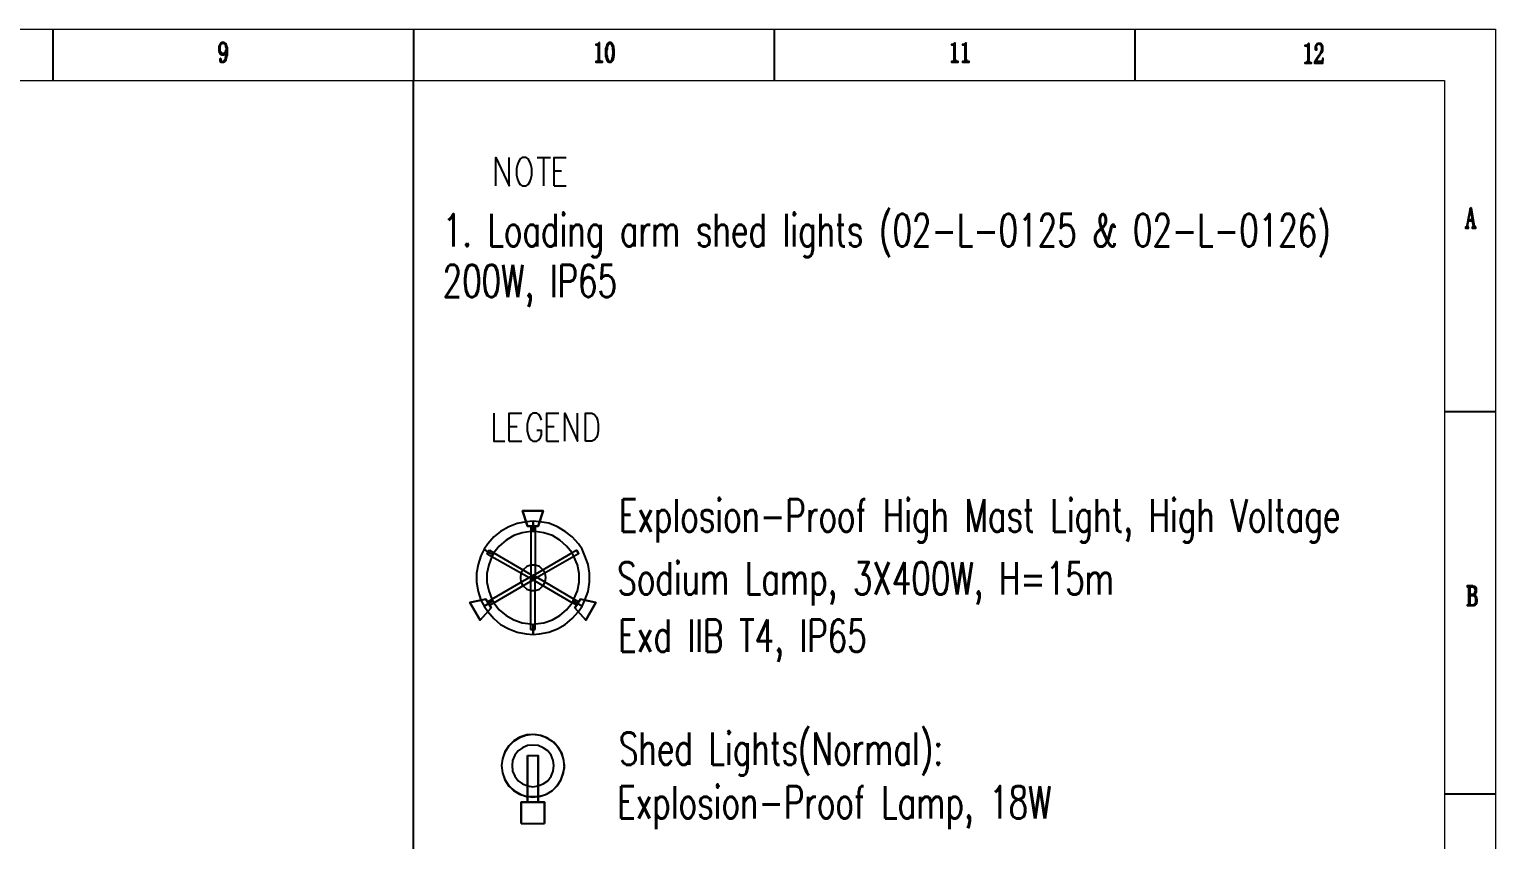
# Model space of a CAD drawing. Header units: inches. Extents: x 35 to 2894, y 23 to 617.
# Drawn here: x 1607.4 to 1892, y 459.4 to 616.8 of the extents above; entities that cross this region are included whole.
import ezdxf
from ezdxf.enums import TextEntityAlignment as Align

# ---------------------------------------------------------------- set-up
doc = ezdxf.new("R2010")
doc.units = ezdxf.units.IN
doc.header["$MEASUREMENT"] = 0
doc.layers.add('Layer 1', color=7, linetype='Continuous')
doc.layers.add('LGT1', color=7, linetype='Continuous')
doc.styles.add('HZTXT', font='simplexs.shx', dxfattribs={"width": 0.7, "bigfont": 'hztxt.shx'})

msp = doc.modelspace()

# ---------------------------------------------------------------- hatches: boundary and pattern name
at = {"layer": 'Layer 1'}
for points in [[(1644.98, 614.22), (1644.72, 614.22), (1644.63, 614.14), (1644.54, 614.14), (1644.54, 614.05), (1644.45, 613.96), (1644.36, 613.87), (1644.36, 613.78), (1644.27, 613.69), (1644.27, 613.6), (1644.18, 613.42), (1644.18, 612.53), (1644.27, 612.45), (1644.27, 612.27), (1644.36, 612.18), (1644.36, 612.09), (1644.45, 612), (1644.98, 612.09), (1644.8, 612.09), (1644.72, 612.18), (1644.63, 612.27), (1644.63, 612.36), (1644.54, 612.36), (1644.54, 612.45), (1644.45, 612.53), (1644.45, 613.51), (1644.54, 613.6), (1644.54, 613.87), (1644.63, 613.96), (1644.72, 613.96), (1644.72, 614.05), (1644.8, 614.05), (1644.89, 614.14), (1645.43, 614.14), (1645.34, 614.14), (1645.25, 614.22)], [(1645.43, 612.45), (1645.43, 612.36), (1645.34, 612.27), (1645.25, 612.18), (1645.16, 612.09), (1644.98, 612.09), (1644.45, 612), (1644.54, 612), (1644.63, 611.91), (1644.72, 611.82), (1645.16, 611.82), (1645.16, 611.91), (1645.25, 611.91), (1645.34, 612), (1645.43, 612.09), (1645.43, 612.18), (1645.52, 612.27), (1645.52, 612.36), (1645.61, 612.45)], [(1645.43, 614.14), (1644.98, 614.14), (1645.07, 614.14), (1645.16, 614.14), (1645.25, 614.05), (1645.34, 613.96), (1645.43, 613.87), (1645.43, 613.78), (1645.52, 613.69), (1645.52, 613.42), (1645.61, 613.34), (1645.61, 612.8), (1645.52, 612.71), (1645.52, 612.53), (1645.43, 612.45), (1645.61, 612.45), (1645.61, 612.36), (1645.61, 612.09), (1645.52, 611.91), (1645.52, 611.38), (1645.43, 611.29), (1645.43, 611.02), (1645.34, 610.93), (1645.34, 610.84), (1645.25, 610.76), (1645.25, 610.67), (1645.16, 610.58), (1645.07, 610.58), (1644.98, 610.49), (1644.54, 610.49), (1644.63, 610.4), (1645.16, 610.4), (1645.16, 610.49), (1645.25, 610.49), (1645.34, 610.58), (1645.43, 610.67), (1645.52, 610.76), (1645.61, 610.84), (1645.61, 611.02), (1645.69, 611.11), (1645.69, 611.29), (1645.78, 611.38), (1645.78, 611.65), (1645.87, 611.82), (1645.87, 613.25), (1645.78, 613.34), (1645.78, 613.6), (1645.69, 613.69), (1645.69, 613.78), (1645.61, 613.87), (1645.61, 613.96), (1645.52, 613.96), (1645.43, 614.05)], [(1718.11, 614.22), (1718.02, 614.22), (1718.02, 614.14), (1717.93, 614.05), (1717.84, 613.96), (1717.75, 613.96), (1717.67, 613.87), (1717.4, 613.87), (1717.4, 613.78), (1717.75, 613.78), (1717.84, 613.69), (1717.84, 610.67), (1717.75, 610.67), (1717.75, 610.58), (1717.67, 610.58), (1717.58, 610.58), (1717.4, 610.58), (1717.4, 610.4), (1718.64, 610.4), (1718.64, 610.58), (1718.47, 610.58), (1718.29, 610.58), (1718.2, 610.67), (1718.11, 610.76)], [(1719.71, 614.05), (1719.62, 614.05), (1719.62, 613.96), (1719.53, 613.87), (1719.53, 613.69), (1719.44, 613.6), (1719.44, 613.51), (1719.36, 613.42), (1719.36, 613.16), (1719.27, 613.07), (1719.27, 611.56), (1719.36, 611.38), (1719.36, 611.29), (1719.36, 611.11), (1719.44, 611.02), (1719.44, 610.93), (1719.53, 610.84), (1719.53, 610.76), (1719.62, 610.67), (1719.71, 610.58), (1719.71, 610.49), (1719.8, 610.49), (1719.89, 610.4), (1720.33, 610.4), (1720.42, 610.49), (1720.51, 610.58), (1719.98, 610.58), (1719.89, 610.67), (1719.8, 610.76), (1719.8, 610.84), (1719.71, 611.02), (1719.71, 611.11), (1719.62, 611.2), (1719.62, 611.56), (1719.53, 611.65), (1719.53, 612.89), (1719.62, 612.98), (1719.62, 613.42), (1719.71, 613.51), (1719.71, 613.69), (1719.8, 613.87), (1719.89, 613.96), (1719.98, 614.05), (1720.07, 614.05)], [(1720.07, 614.22), (1719.89, 614.22), (1719.89, 614.14), (1719.8, 614.14), (1719.71, 614.05), (1720.25, 614.05), (1720.33, 613.96), (1720.42, 613.96), (1720.42, 613.87), (1720.51, 613.69), (1720.51, 613.6), (1720.6, 613.51), (1720.6, 612.8), (1720.69, 612.71), (1720.69, 612.62), (1720.69, 612.45), (1720.69, 611.91), (1720.6, 611.82), (1720.6, 611.29), (1720.51, 611.2), (1720.51, 611.02), (1720.42, 610.84), (1720.42, 610.76), (1720.33, 610.67), (1720.25, 610.58), (1720.07, 610.58), (1720.51, 610.58), (1720.6, 610.67), (1720.69, 610.76), (1720.69, 610.93), (1720.78, 611.02), (1720.78, 611.2), (1720.87, 611.29), (1720.87, 611.56), (1720.96, 611.65), (1720.96, 612.98), (1720.87, 613.07), (1720.87, 613.42), (1720.78, 613.51), (1720.78, 613.69), (1720.69, 613.78), (1720.69, 613.87), (1720.6, 613.96), (1720.51, 614.05), (1720.51, 614.14), (1720.42, 614.14), (1720.33, 614.22)], [(1787.14, 614.22), (1787.06, 614.14), (1786.97, 614.05), (1786.97, 613.96), (1786.88, 613.96), (1786.79, 613.96), (1786.7, 613.87), (1786.43, 613.87), (1786.43, 613.78), (1786.79, 613.78), (1786.88, 613.69), (1786.88, 610.58), (1786.79, 610.58), (1786.61, 610.58), (1786.43, 610.58), (1786.43, 610.4), (1787.68, 610.4), (1787.68, 610.58), (1787.5, 610.58), (1787.32, 610.58), (1787.23, 610.67), (1787.23, 610.76), (1787.14, 610.93)], [(1789.28, 614.22), (1789.19, 614.14), (1789.1, 614.05), (1789.1, 613.96), (1789.01, 613.96), (1788.92, 613.96), (1788.83, 613.87), (1788.57, 613.87), (1788.57, 613.78), (1788.92, 613.78), (1789.01, 613.69), (1789.01, 610.58), (1788.92, 610.58), (1788.75, 610.58), (1788.57, 610.58), (1788.57, 610.4), (1789.81, 610.4), (1789.81, 610.58), (1789.64, 610.58), (1789.46, 610.58), (1789.37, 610.67), (1789.37, 610.76), (1789.28, 610.93)], [(1855.82, 614.05), (1855.73, 614.05), (1855.65, 613.96), (1855.56, 613.87), (1855.56, 613.78), (1855.47, 613.78), (1855.38, 613.69), (1855.02, 613.69), (1855.02, 613.6), (1855.38, 613.6), (1855.47, 613.51), (1855.56, 613.34), (1855.56, 610.67), (1855.47, 610.49), (1855.47, 610.4), (1855.38, 610.4), (1855.29, 610.4), (1855.2, 610.31), (1855.02, 610.31), (1855.02, 610.22), (1856.27, 610.22), (1856.27, 610.31), (1856.09, 610.31), (1856, 610.4), (1855.82, 610.4), (1855.82, 610.49)], [(1857.78, 614.05), (1857.51, 614.05), (1857.43, 613.96), (1857.34, 613.96), (1857.69, 613.96), (1857.78, 613.96), (1857.87, 613.87), (1857.96, 613.87), (1858.05, 613.78), (1858.14, 613.69), (1858.14, 613.6), (1858.23, 613.42), (1858.23, 612.8), (1858.14, 612.71), (1858.14, 612.45), (1858.05, 612.36), (1858.05, 612.27), (1857.96, 612.18), (1857.96, 612.09), (1857.87, 612), (1857.87, 611.91), (1857.78, 611.82), (1857.69, 611.73), (1857.69, 611.65), (1857.6, 611.56), (1857.51, 611.47), (1857.43, 611.38), (1857.43, 611.29), (1857.34, 611.2), (1857.25, 611.11), (1857.16, 611.02), (1857.16, 610.93), (1857.07, 610.84), (1857.07, 610.76), (1856.98, 610.67), (1856.98, 610.58), (1856.89, 610.49), (1857.07, 610.58), (1857.16, 610.58), (1857.16, 610.67), (1857.25, 610.76), (1857.25, 610.84), (1857.34, 610.93), (1857.43, 611.11), (1857.51, 611.2), (1857.6, 611.29), (1857.6, 611.38), (1857.69, 611.47), (1857.69, 611.56), (1857.78, 611.65), (1857.87, 611.73), (1857.96, 611.82), (1857.96, 611.91), (1858.05, 612), (1858.14, 612.09), (1858.23, 612.18), (1858.23, 612.27), (1858.31, 612.36), (1858.4, 612.45), (1858.4, 612.53), (1858.49, 612.62), (1858.49, 613.51), (1858.4, 613.6), (1858.4, 613.69), (1858.31, 613.78), (1858.31, 613.87), (1858.23, 613.87), (1858.23, 613.96), (1858.14, 613.96), (1858.05, 614.05)], [(1857.34, 613.96), (1857.25, 613.87), (1857.25, 613.78), (1857.16, 613.78), (1857.16, 613.69), (1857.07, 613.6), (1857.07, 613.51), (1856.98, 613.42), (1856.98, 612.89), (1857.07, 612.8), (1857.34, 612.8), (1857.34, 612.89), (1857.34, 613.07), (1857.25, 613.16), (1857.25, 613.42), (1857.25, 613.51), (1857.25, 613.6), (1857.34, 613.69), (1857.34, 613.78), (1857.43, 613.78), (1857.43, 613.87), (1857.51, 613.87), (1857.6, 613.96), (1857.69, 613.96)], [(1644.45, 611.11), (1644.36, 611.02), (1644.36, 610.67), (1644.45, 610.58), (1644.45, 610.49), (1644.54, 610.49), (1644.89, 610.49), (1644.8, 610.49), (1644.72, 610.58), (1644.72, 610.67), (1644.63, 610.67), (1644.63, 611.02), (1644.54, 611.11)], [(1858.58, 611.2), (1858.49, 611.2), (1858.49, 611.11), (1858.4, 611.02), (1858.4, 610.76), (1858.31, 610.67), (1858.23, 610.58), (1857.07, 610.58), (1856.89, 610.49), (1856.89, 610.22), (1858.49, 610.22)], [(1887.05, 582.02), (1886.43, 578.64), (1886.43, 578.46), (1886.34, 578.46), (1886.34, 578.37), (1886.25, 578.37), (1886.16, 578.37), (1886.16, 578.2), (1886.78, 578.2), (1886.78, 578.37), (1886.69, 578.37), (1886.6, 578.46), (1886.6, 578.82), (1886.78, 579.62), (1887.49, 579.62), (1886.78, 579.8), (1887.14, 581.66)], [(1887.32, 582.11), (1887.05, 582.02), (1887.14, 581.66), (1887.49, 579.8), (1886.78, 579.8), (1887.49, 579.62), (1887.67, 578.64), (1887.67, 578.37), (1887.58, 578.37), (1887.49, 578.37), (1887.49, 578.2), (1888.21, 578.2), (1888.21, 578.37), (1888.12, 578.37), (1888.03, 578.46), (1887.94, 578.64)], [(1887.49, 508.72), (1886.52, 508.72), (1886.52, 508.54), (1887.67, 508.54), (1887.67, 508.45), (1887.76, 508.45), (1887.85, 508.36), (1887.94, 508.36), (1887.94, 508.27), (1887.94, 508.18), (1888.03, 508.09), (1888.03, 507.56), (1887.94, 507.47), (1887.94, 507.29), (1887.85, 507.2), (1887.85, 507.11), (1887.76, 507.11), (1887.67, 507.03), (1887.05, 507.03), (1887.76, 506.94), (1887.94, 507.03), (1888.03, 507.03), (1888.03, 507.11), (1888.12, 507.2), (1888.21, 507.2), (1888.21, 507.29), (1888.21, 507.38), (1888.29, 507.47), (1888.29, 508.27), (1888.21, 508.36), (1888.21, 508.45), (1888.12, 508.45), (1888.12, 508.54), (1888.03, 508.54), (1887.94, 508.63), (1887.76, 508.63), (1887.58, 508.72)], [(1887.94, 506.94), (1887.49, 506.85), (1887.76, 506.85), (1887.76, 506.76), (1887.85, 506.76), (1887.94, 506.67), (1888.03, 506.67), (1888.03, 506.58), (1888.03, 506.49), (1888.12, 506.4), (1888.12, 505.42), (1888.03, 505.33), (1888.03, 505.25), (1887.94, 505.25), (1887.94, 505.16), (1887.85, 505.16), (1887.76, 505.07), (1887.67, 504.98), (1886.52, 504.98), (1886.52, 504.89), (1887.85, 504.89), (1887.94, 504.98), (1888.03, 504.98), (1888.12, 505.07), (1888.21, 505.16), (1888.29, 505.25), (1888.38, 505.33), (1888.38, 505.51), (1888.47, 505.6), (1888.47, 506.05), (1888.38, 506.22), (1888.38, 506.4), (1888.29, 506.49), (1888.29, 506.58), (1888.21, 506.67), (1888.12, 506.76), (1888.03, 506.76), (1888.03, 506.85)], [(1886.69, 508.54), (1886.78, 508.54), (1886.78, 508.45), (1886.78, 505.07), (1886.69, 504.98), (1887.23, 504.98), (1887.14, 505.07), (1887.05, 505.16), (1887.05, 506.85), (1887.49, 506.85), (1887.94, 506.94), (1887.76, 506.94), (1887.05, 507.03), (1887.05, 508.36), (1887.14, 508.54), (1887.41, 508.54)]]:
    msp.add_hatch(color=0, dxfattribs=at).paths.add_polyline_path(points)

# ---------------------------------------------------------------- linework, layer by layer
at = {"layer": 'Layer 1', "color": 5, "lineweight": 15}
msp.add_lwpolyline([(1051.96, 616.81), (1892.03, 616.81), (1892.03, 22.8), (1051.96, 22.8), (1051.96, 616.81)], dxfattribs=at)
at = {"layer": 'Layer 1', "color": 0, "lineweight": -3}
for points in [[(1611.98, 616.81), (1611.98, 606.84)], [(1681.99, 616.81), (1681.99, 606.84)], [(1752, 616.81), (1752, 606.84)], [(1822.02, 616.81), (1822.02, 606.84)], [(1644.98, 614.22), (1644.72, 614.22), (1644.63, 614.14), (1644.54, 614.14), (1644.54, 614.05), (1644.45, 613.96), (1644.36, 613.87), (1644.36, 613.78), (1644.27, 613.69), (1644.27, 613.6), (1644.18, 613.42), (1644.18, 612.53), (1644.27, 612.45), (1644.27, 612.27), (1644.36, 612.18), (1644.36, 612.09), (1644.45, 612), (1644.98, 612.09), (1644.8, 612.09), (1644.72, 612.18), (1644.63, 612.27), (1644.63, 612.36), (1644.54, 612.36), (1644.54, 612.45), (1644.45, 612.53), (1644.45, 613.51), (1644.54, 613.6), (1644.54, 613.87), (1644.63, 613.96), (1644.72, 613.96), (1644.72, 614.05), (1644.8, 614.05), (1644.89, 614.14), (1645.43, 614.14), (1645.34, 614.14), (1645.25, 614.22), (1644.98, 614.22)], [(1645.43, 612.45), (1645.43, 612.36), (1645.34, 612.27), (1645.25, 612.18), (1645.16, 612.09), (1644.98, 612.09), (1644.45, 612), (1644.54, 612), (1644.63, 611.91), (1644.72, 611.82), (1645.16, 611.82), (1645.16, 611.91), (1645.25, 611.91), (1645.34, 612), (1645.43, 612.09), (1645.43, 612.18), (1645.52, 612.27), (1645.52, 612.36), (1645.61, 612.45), (1645.43, 612.45)], [(1645.43, 614.14), (1644.98, 614.14), (1645.07, 614.14), (1645.16, 614.14), (1645.25, 614.05), (1645.34, 613.96), (1645.43, 613.87), (1645.43, 613.78), (1645.52, 613.69), (1645.52, 613.42), (1645.61, 613.34), (1645.61, 612.8), (1645.52, 612.71), (1645.52, 612.53), (1645.43, 612.45), (1645.61, 612.45), (1645.61, 612.36), (1645.61, 612.09), (1645.52, 611.91), (1645.52, 611.38), (1645.43, 611.29), (1645.43, 611.02), (1645.34, 610.93), (1645.34, 610.84), (1645.25, 610.76), (1645.25, 610.67), (1645.16, 610.58), (1645.07, 610.58), (1644.98, 610.49), (1644.54, 610.49), (1644.63, 610.4), (1645.16, 610.4), (1645.16, 610.49), (1645.25, 610.49), (1645.34, 610.58), (1645.43, 610.67), (1645.52, 610.76), (1645.61, 610.84), (1645.61, 611.02), (1645.69, 611.11), (1645.69, 611.29), (1645.78, 611.38), (1645.78, 611.65), (1645.87, 611.82), (1645.87, 613.25), (1645.78, 613.34), (1645.78, 613.6), (1645.69, 613.69), (1645.69, 613.78), (1645.61, 613.87), (1645.61, 613.96), (1645.52, 613.96), (1645.43, 614.05), (1645.43, 614.14)], [(1718.11, 614.22), (1718.02, 614.22), (1718.02, 614.14), (1717.93, 614.05), (1717.84, 613.96), (1717.75, 613.96), (1717.67, 613.87), (1717.4, 613.87), (1717.4, 613.78), (1717.75, 613.78), (1717.84, 613.69), (1717.84, 610.67), (1717.75, 610.67), (1717.75, 610.58), (1717.67, 610.58), (1717.58, 610.58), (1717.4, 610.58), (1717.4, 610.4), (1718.64, 610.4), (1718.64, 610.58), (1718.47, 610.58), (1718.29, 610.58), (1718.2, 610.67), (1718.11, 610.76), (1718.11, 614.22)], [(1719.71, 614.05), (1719.62, 614.05), (1719.62, 613.96), (1719.53, 613.87), (1719.53, 613.69), (1719.44, 613.6), (1719.44, 613.51), (1719.36, 613.42), (1719.36, 613.16), (1719.27, 613.07), (1719.27, 611.56), (1719.36, 611.38), (1719.36, 611.29), (1719.36, 611.11), (1719.44, 611.02), (1719.44, 610.93), (1719.53, 610.84), (1719.53, 610.76), (1719.62, 610.67), (1719.71, 610.58), (1719.71, 610.49), (1719.8, 610.49), (1719.89, 610.4), (1720.33, 610.4), (1720.42, 610.49), (1720.51, 610.58), (1719.98, 610.58), (1719.89, 610.67), (1719.8, 610.76), (1719.8, 610.84), (1719.71, 611.02), (1719.71, 611.11), (1719.62, 611.2), (1719.62, 611.56), (1719.53, 611.65), (1719.53, 612.89), (1719.62, 612.98), (1719.62, 613.42), (1719.71, 613.51), (1719.71, 613.69), (1719.8, 613.87), (1719.89, 613.96), (1719.98, 614.05), (1720.07, 614.05), (1719.71, 614.05)], [(1720.07, 614.22), (1719.89, 614.22), (1719.89, 614.14), (1719.8, 614.14), (1719.71, 614.05), (1720.25, 614.05), (1720.33, 613.96), (1720.42, 613.96), (1720.42, 613.87), (1720.51, 613.69), (1720.51, 613.6), (1720.6, 613.51), (1720.6, 612.8), (1720.69, 612.71), (1720.69, 612.62), (1720.69, 612.45), (1720.69, 611.91), (1720.6, 611.82), (1720.6, 611.29), (1720.51, 611.2), (1720.51, 611.02), (1720.42, 610.84), (1720.42, 610.76), (1720.33, 610.67), (1720.25, 610.58), (1720.07, 610.58), (1720.51, 610.58), (1720.6, 610.67), (1720.69, 610.76), (1720.69, 610.93), (1720.78, 611.02), (1720.78, 611.2), (1720.87, 611.29), (1720.87, 611.56), (1720.96, 611.65), (1720.96, 612.98), (1720.87, 613.07), (1720.87, 613.42), (1720.78, 613.51), (1720.78, 613.69), (1720.69, 613.78), (1720.69, 613.87), (1720.6, 613.96), (1720.51, 614.05), (1720.51, 614.14), (1720.42, 614.14), (1720.33, 614.22), (1720.07, 614.22)], [(1787.14, 614.22), (1787.06, 614.14), (1786.97, 614.05), (1786.97, 613.96), (1786.88, 613.96), (1786.79, 613.96), (1786.7, 613.87), (1786.43, 613.87), (1786.43, 613.78), (1786.79, 613.78), (1786.88, 613.69), (1786.88, 610.58), (1786.79, 610.58), (1786.61, 610.58), (1786.43, 610.58), (1786.43, 610.4), (1787.68, 610.4), (1787.68, 610.58), (1787.5, 610.58), (1787.32, 610.58), (1787.23, 610.67), (1787.23, 610.76), (1787.14, 610.93), (1787.14, 614.22)], [(1789.28, 614.22), (1789.19, 614.14), (1789.1, 614.05), (1789.1, 613.96), (1789.01, 613.96), (1788.92, 613.96), (1788.83, 613.87), (1788.57, 613.87), (1788.57, 613.78), (1788.92, 613.78), (1789.01, 613.69), (1789.01, 610.58), (1788.92, 610.58), (1788.75, 610.58), (1788.57, 610.58), (1788.57, 610.4), (1789.81, 610.4), (1789.81, 610.58), (1789.64, 610.58), (1789.46, 610.58), (1789.37, 610.67), (1789.37, 610.76), (1789.28, 610.93), (1789.28, 614.22)], [(1855.82, 614.05), (1855.73, 614.05), (1855.65, 613.96), (1855.56, 613.87), (1855.56, 613.78), (1855.47, 613.78), (1855.38, 613.69), (1855.02, 613.69), (1855.02, 613.6), (1855.38, 613.6), (1855.47, 613.51), (1855.56, 613.34), (1855.56, 610.67), (1855.47, 610.49), (1855.47, 610.4), (1855.38, 610.4), (1855.29, 610.4), (1855.2, 610.31), (1855.02, 610.31), (1855.02, 610.22), (1856.27, 610.22), (1856.27, 610.31), (1856.09, 610.31), (1856, 610.4), (1855.82, 610.4), (1855.82, 610.49), (1855.82, 614.05)], [(1857.78, 614.05), (1857.51, 614.05), (1857.43, 613.96), (1857.34, 613.96), (1857.69, 613.96), (1857.78, 613.96), (1857.87, 613.87), (1857.96, 613.87), (1858.05, 613.78), (1858.14, 613.69), (1858.14, 613.6), (1858.23, 613.42), (1858.23, 612.8), (1858.14, 612.71), (1858.14, 612.45), (1858.05, 612.36), (1858.05, 612.27), (1857.96, 612.18), (1857.96, 612.09), (1857.87, 612), (1857.87, 611.91), (1857.78, 611.82), (1857.69, 611.73), (1857.69, 611.65), (1857.6, 611.56), (1857.51, 611.47), (1857.43, 611.38), (1857.43, 611.29), (1857.34, 611.2), (1857.25, 611.11), (1857.16, 611.02), (1857.16, 610.93), (1857.07, 610.84), (1857.07, 610.76), (1856.98, 610.67), (1856.98, 610.58), (1856.89, 610.49), (1857.07, 610.58), (1857.16, 610.58), (1857.16, 610.67), (1857.25, 610.76), (1857.25, 610.84), (1857.34, 610.93), (1857.43, 611.11), (1857.51, 611.2), (1857.6, 611.29), (1857.6, 611.38), (1857.69, 611.47), (1857.69, 611.56), (1857.78, 611.65), (1857.87, 611.73), (1857.96, 611.82), (1857.96, 611.91), (1858.05, 612), (1858.14, 612.09), (1858.23, 612.18), (1858.23, 612.27), (1858.31, 612.36), (1858.4, 612.45), (1858.4, 612.53), (1858.49, 612.62), (1858.49, 613.51), (1858.4, 613.6), (1858.4, 613.69), (1858.31, 613.78), (1858.31, 613.87), (1858.23, 613.87), (1858.23, 613.96), (1858.14, 613.96), (1858.05, 614.05), (1857.78, 614.05)], [(1857.34, 613.96), (1857.25, 613.87), (1857.25, 613.78), (1857.16, 613.78), (1857.16, 613.69), (1857.07, 613.6), (1857.07, 613.51), (1856.98, 613.42), (1856.98, 612.89), (1857.07, 612.8), (1857.34, 612.8), (1857.34, 612.89), (1857.34, 613.07), (1857.25, 613.16), (1857.25, 613.42), (1857.25, 613.51), (1857.25, 613.6), (1857.34, 613.69), (1857.34, 613.78), (1857.43, 613.78), (1857.43, 613.87), (1857.51, 613.87), (1857.6, 613.96), (1857.69, 613.96), (1857.34, 613.96)], [(1644.45, 611.11), (1644.36, 611.02), (1644.36, 610.67), (1644.45, 610.58), (1644.45, 610.49), (1644.54, 610.49), (1644.89, 610.49), (1644.8, 610.49), (1644.72, 610.58), (1644.72, 610.67), (1644.63, 610.67), (1644.63, 611.02), (1644.54, 611.11), (1644.45, 611.11)], [(1858.58, 611.2), (1858.49, 611.2), (1858.49, 611.11), (1858.4, 611.02), (1858.4, 610.76), (1858.31, 610.67), (1858.23, 610.58), (1857.07, 610.58), (1856.89, 610.49), (1856.89, 610.22), (1858.49, 610.22), (1858.58, 611.2)], [(1681.99, 254.82), (1681.99, 606.84)], [(1697.99, 586.38), (1697.99, 591.89), (1700.57, 586.38), (1700.57, 591.89)], [(1703.06, 591.89), (1702.7, 591.63), (1702.35, 591.09), (1702.17, 590.56), (1701.99, 589.76), (1701.99, 588.51), (1702.17, 587.71), (1702.35, 587.18), (1702.7, 586.64), (1703.06, 586.38), (1703.86, 586.38), (1704.22, 586.64), (1704.57, 587.18), (1704.75, 587.71), (1704.93, 588.51), (1704.93, 589.76), (1704.75, 590.56), (1704.57, 591.09), (1704.22, 591.63), (1703.86, 591.89), (1703.06, 591.89)], [(1706, 591.89), (1708.58, 591.89)], [(1707.24, 591.89), (1707.24, 586.38)], [(1709.29, 586.38), (1709.29, 591.89), (1711.6, 591.89)], [(1709.29, 589.31), (1710.71, 589.31)], [(1709.29, 586.38), (1711.6, 586.38)], [(1887.05, 582.02), (1886.43, 578.64), (1886.43, 578.46), (1886.34, 578.46), (1886.34, 578.37), (1886.25, 578.37), (1886.16, 578.37), (1886.16, 578.2), (1886.78, 578.2), (1886.78, 578.37), (1886.69, 578.37), (1886.6, 578.46), (1886.6, 578.82), (1886.78, 579.62), (1887.49, 579.62), (1886.78, 579.8), (1887.14, 581.66), (1887.05, 582.02)], [(1887.32, 582.11), (1887.05, 582.02), (1887.14, 581.66), (1887.49, 579.8), (1886.78, 579.8), (1887.49, 579.62), (1887.67, 578.64), (1887.67, 578.37), (1887.58, 578.37), (1887.49, 578.37), (1887.49, 578.2), (1888.21, 578.2), (1888.21, 578.37), (1888.12, 578.37), (1888.03, 578.46), (1887.94, 578.64), (1887.32, 582.11)], [(1697.56, 542.26), (1697.56, 536.83), (1699.69, 536.83)], [(1700.58, 536.83), (1700.58, 542.26), (1702.99, 542.26)], [(1706.81, 540.93), (1706.63, 541.46), (1706.28, 541.99), (1705.92, 542.26), (1705.12, 542.26), (1704.77, 541.99), (1704.41, 541.46), (1704.23, 540.93), (1704.05, 540.13), (1704.05, 538.88), (1704.23, 538.08), (1704.41, 537.55), (1704.77, 537.1), (1705.12, 536.83), (1705.92, 536.83), (1706.28, 537.1), (1706.63, 537.55), (1706.81, 538.08), (1706.81, 538.88), (1705.92, 538.88)], [(1707.88, 536.83), (1707.88, 542.26), (1710.19, 542.26)], [(1711.35, 536.83), (1711.35, 542.26), (1713.84, 536.83), (1713.84, 542.26)], [(1715.35, 536.83), (1715.35, 542.26), (1716.6, 542.26), (1717.13, 541.99), (1717.49, 541.46), (1717.67, 540.93), (1717.84, 540.13), (1717.84, 538.88), (1717.67, 538.08), (1717.49, 537.55), (1717.13, 537.1), (1716.6, 536.83), (1715.35, 536.83)], [(1882.07, 542.61), (1892.03, 542.61)], [(1700.58, 539.68), (1702.1, 539.68)], [(1707.88, 539.68), (1709.3, 539.68)], [(1700.58, 536.83), (1702.99, 536.83)], [(1707.88, 536.83), (1710.19, 536.83)], [(1887.49, 508.72), (1886.52, 508.72), (1886.52, 508.54), (1887.67, 508.54), (1887.67, 508.45), (1887.76, 508.45), (1887.85, 508.36), (1887.94, 508.36), (1887.94, 508.27), (1887.94, 508.18), (1888.03, 508.09), (1888.03, 507.56), (1887.94, 507.47), (1887.94, 507.29), (1887.85, 507.2), (1887.85, 507.11), (1887.76, 507.11), (1887.67, 507.03), (1887.05, 507.03), (1887.76, 506.94), (1887.94, 507.03), (1888.03, 507.03), (1888.03, 507.11), (1888.12, 507.2), (1888.21, 507.2), (1888.21, 507.29), (1888.21, 507.38), (1888.29, 507.47), (1888.29, 508.27), (1888.21, 508.36), (1888.21, 508.45), (1888.12, 508.45), (1888.12, 508.54), (1888.03, 508.54), (1887.94, 508.63), (1887.76, 508.63), (1887.58, 508.72), (1887.49, 508.72)], [(1887.94, 506.94), (1887.49, 506.85), (1887.76, 506.85), (1887.76, 506.76), (1887.85, 506.76), (1887.94, 506.67), (1888.03, 506.67), (1888.03, 506.58), (1888.03, 506.49), (1888.12, 506.4), (1888.12, 505.42), (1888.03, 505.33), (1888.03, 505.25), (1887.94, 505.25), (1887.94, 505.16), (1887.85, 505.16), (1887.76, 505.07), (1887.67, 504.98), (1886.52, 504.98), (1886.52, 504.89), (1887.85, 504.89), (1887.94, 504.98), (1888.03, 504.98), (1888.12, 505.07), (1888.21, 505.16), (1888.29, 505.25), (1888.38, 505.33), (1888.38, 505.51), (1888.47, 505.6), (1888.47, 506.05), (1888.38, 506.22), (1888.38, 506.4), (1888.29, 506.49), (1888.29, 506.58), (1888.21, 506.67), (1888.12, 506.76), (1888.03, 506.76), (1888.03, 506.85), (1887.94, 506.94)], [(1886.69, 508.54), (1886.78, 508.54), (1886.78, 508.45), (1886.78, 505.07), (1886.69, 504.98), (1887.23, 504.98), (1887.14, 505.07), (1887.05, 505.16), (1887.05, 506.85), (1887.49, 506.85), (1887.94, 506.94), (1887.76, 506.94), (1887.05, 507.03), (1887.05, 508.36), (1887.14, 508.54), (1887.41, 508.54), (1886.69, 508.54)], [(1882.07, 468.33), (1892.03, 468.33)]]:
    msp.add_lwpolyline(points, dxfattribs=at)
at = {"layer": 'Layer 1', "lineweight": 0}
for points in [[(1644.98, 614.22), (1644.72, 614.22), (1644.63, 614.14), (1644.54, 614.14), (1644.54, 614.05), (1644.45, 613.96), (1644.36, 613.87), (1644.36, 613.78), (1644.27, 613.69), (1644.27, 613.6), (1644.18, 613.42), (1644.18, 612.53), (1644.27, 612.45), (1644.27, 612.27), (1644.36, 612.18), (1644.36, 612.09), (1644.45, 612), (1644.98, 612.09), (1644.8, 612.09), (1644.72, 612.18), (1644.63, 612.27), (1644.63, 612.36), (1644.54, 612.36), (1644.54, 612.45), (1644.45, 612.53), (1644.45, 613.51), (1644.54, 613.6), (1644.54, 613.87), (1644.63, 613.96), (1644.72, 613.96), (1644.72, 614.05), (1644.8, 614.05), (1644.89, 614.14), (1645.43, 614.14), (1645.34, 614.14), (1645.25, 614.22), (1644.98, 614.22)], [(1645.43, 612.45), (1645.43, 612.36), (1645.34, 612.27), (1645.25, 612.18), (1645.16, 612.09), (1644.98, 612.09), (1644.45, 612), (1644.54, 612), (1644.63, 611.91), (1644.72, 611.82), (1645.16, 611.82), (1645.16, 611.91), (1645.25, 611.91), (1645.34, 612), (1645.43, 612.09), (1645.43, 612.18), (1645.52, 612.27), (1645.52, 612.36), (1645.61, 612.45), (1645.43, 612.45)], [(1645.43, 614.14), (1644.98, 614.14), (1645.07, 614.14), (1645.16, 614.14), (1645.25, 614.05), (1645.34, 613.96), (1645.43, 613.87), (1645.43, 613.78), (1645.52, 613.69), (1645.52, 613.42), (1645.61, 613.34), (1645.61, 612.8), (1645.52, 612.71), (1645.52, 612.53), (1645.43, 612.45), (1645.61, 612.45), (1645.61, 612.36), (1645.61, 612.09), (1645.52, 611.91), (1645.52, 611.38), (1645.43, 611.29), (1645.43, 611.02), (1645.34, 610.93), (1645.34, 610.84), (1645.25, 610.76), (1645.25, 610.67), (1645.16, 610.58), (1645.07, 610.58), (1644.98, 610.49), (1644.54, 610.49), (1644.63, 610.4), (1645.16, 610.4), (1645.16, 610.49), (1645.25, 610.49), (1645.34, 610.58), (1645.43, 610.67), (1645.52, 610.76), (1645.61, 610.84), (1645.61, 611.02), (1645.69, 611.11), (1645.69, 611.29), (1645.78, 611.38), (1645.78, 611.65), (1645.87, 611.82), (1645.87, 613.25), (1645.78, 613.34), (1645.78, 613.6), (1645.69, 613.69), (1645.69, 613.78), (1645.61, 613.87), (1645.61, 613.96), (1645.52, 613.96), (1645.43, 614.05), (1645.43, 614.14)], [(1718.11, 614.22), (1718.02, 614.22), (1718.02, 614.14), (1717.93, 614.05), (1717.84, 613.96), (1717.75, 613.96), (1717.67, 613.87), (1717.4, 613.87), (1717.4, 613.78), (1717.75, 613.78), (1717.84, 613.69), (1717.84, 610.67), (1717.75, 610.67), (1717.75, 610.58), (1717.67, 610.58), (1717.58, 610.58), (1717.4, 610.58), (1717.4, 610.4), (1718.64, 610.4), (1718.64, 610.58), (1718.47, 610.58), (1718.29, 610.58), (1718.2, 610.67), (1718.11, 610.76), (1718.11, 614.22)], [(1719.71, 614.05), (1719.62, 614.05), (1719.62, 613.96), (1719.53, 613.87), (1719.53, 613.69), (1719.44, 613.6), (1719.44, 613.51), (1719.36, 613.42), (1719.36, 613.16), (1719.27, 613.07), (1719.27, 611.56), (1719.36, 611.38), (1719.36, 611.29), (1719.36, 611.11), (1719.44, 611.02), (1719.44, 610.93), (1719.53, 610.84), (1719.53, 610.76), (1719.62, 610.67), (1719.71, 610.58), (1719.71, 610.49), (1719.8, 610.49), (1719.89, 610.4), (1720.33, 610.4), (1720.42, 610.49), (1720.51, 610.58), (1719.98, 610.58), (1719.89, 610.67), (1719.8, 610.76), (1719.8, 610.84), (1719.71, 611.02), (1719.71, 611.11), (1719.62, 611.2), (1719.62, 611.56), (1719.53, 611.65), (1719.53, 612.89), (1719.62, 612.98), (1719.62, 613.42), (1719.71, 613.51), (1719.71, 613.69), (1719.8, 613.87), (1719.89, 613.96), (1719.98, 614.05), (1720.07, 614.05), (1719.71, 614.05)], [(1720.07, 614.22), (1719.89, 614.22), (1719.89, 614.14), (1719.8, 614.14), (1719.71, 614.05), (1720.25, 614.05), (1720.33, 613.96), (1720.42, 613.96), (1720.42, 613.87), (1720.51, 613.69), (1720.51, 613.6), (1720.6, 613.51), (1720.6, 612.8), (1720.69, 612.71), (1720.69, 612.62), (1720.69, 612.45), (1720.69, 611.91), (1720.6, 611.82), (1720.6, 611.29), (1720.51, 611.2), (1720.51, 611.02), (1720.42, 610.84), (1720.42, 610.76), (1720.33, 610.67), (1720.25, 610.58), (1720.07, 610.58), (1720.51, 610.58), (1720.6, 610.67), (1720.69, 610.76), (1720.69, 610.93), (1720.78, 611.02), (1720.78, 611.2), (1720.87, 611.29), (1720.87, 611.56), (1720.96, 611.65), (1720.96, 612.98), (1720.87, 613.07), (1720.87, 613.42), (1720.78, 613.51), (1720.78, 613.69), (1720.69, 613.78), (1720.69, 613.87), (1720.6, 613.96), (1720.51, 614.05), (1720.51, 614.14), (1720.42, 614.14), (1720.33, 614.22), (1720.07, 614.22)], [(1787.14, 614.22), (1787.06, 614.14), (1786.97, 614.05), (1786.97, 613.96), (1786.88, 613.96), (1786.79, 613.96), (1786.7, 613.87), (1786.43, 613.87), (1786.43, 613.78), (1786.79, 613.78), (1786.88, 613.69), (1786.88, 610.58), (1786.79, 610.58), (1786.61, 610.58), (1786.43, 610.58), (1786.43, 610.4), (1787.68, 610.4), (1787.68, 610.58), (1787.5, 610.58), (1787.32, 610.58), (1787.23, 610.67), (1787.23, 610.76), (1787.14, 610.93), (1787.14, 614.22)], [(1789.28, 614.22), (1789.19, 614.14), (1789.1, 614.05), (1789.1, 613.96), (1789.01, 613.96), (1788.92, 613.96), (1788.83, 613.87), (1788.57, 613.87), (1788.57, 613.78), (1788.92, 613.78), (1789.01, 613.69), (1789.01, 610.58), (1788.92, 610.58), (1788.75, 610.58), (1788.57, 610.58), (1788.57, 610.4), (1789.81, 610.4), (1789.81, 610.58), (1789.64, 610.58), (1789.46, 610.58), (1789.37, 610.67), (1789.37, 610.76), (1789.28, 610.93), (1789.28, 614.22)], [(1855.82, 614.05), (1855.73, 614.05), (1855.65, 613.96), (1855.56, 613.87), (1855.56, 613.78), (1855.47, 613.78), (1855.38, 613.69), (1855.02, 613.69), (1855.02, 613.6), (1855.38, 613.6), (1855.47, 613.51), (1855.56, 613.34), (1855.56, 610.67), (1855.47, 610.49), (1855.47, 610.4), (1855.38, 610.4), (1855.29, 610.4), (1855.2, 610.31), (1855.02, 610.31), (1855.02, 610.22), (1856.27, 610.22), (1856.27, 610.31), (1856.09, 610.31), (1856, 610.4), (1855.82, 610.4), (1855.82, 610.49), (1855.82, 614.05)], [(1857.78, 614.05), (1857.51, 614.05), (1857.43, 613.96), (1857.34, 613.96), (1857.69, 613.96), (1857.78, 613.96), (1857.87, 613.87), (1857.96, 613.87), (1858.05, 613.78), (1858.14, 613.69), (1858.14, 613.6), (1858.23, 613.42), (1858.23, 612.8), (1858.14, 612.71), (1858.14, 612.45), (1858.05, 612.36), (1858.05, 612.27), (1857.96, 612.18), (1857.96, 612.09), (1857.87, 612), (1857.87, 611.91), (1857.78, 611.82), (1857.69, 611.73), (1857.69, 611.65), (1857.6, 611.56), (1857.51, 611.47), (1857.43, 611.38), (1857.43, 611.29), (1857.34, 611.2), (1857.25, 611.11), (1857.16, 611.02), (1857.16, 610.93), (1857.07, 610.84), (1857.07, 610.76), (1856.98, 610.67), (1856.98, 610.58), (1856.89, 610.49), (1857.07, 610.58), (1857.16, 610.58), (1857.16, 610.67), (1857.25, 610.76), (1857.25, 610.84), (1857.34, 610.93), (1857.43, 611.11), (1857.51, 611.2), (1857.6, 611.29), (1857.6, 611.38), (1857.69, 611.47), (1857.69, 611.56), (1857.78, 611.65), (1857.87, 611.73), (1857.96, 611.82), (1857.96, 611.91), (1858.05, 612), (1858.14, 612.09), (1858.23, 612.18), (1858.23, 612.27), (1858.31, 612.36), (1858.4, 612.45), (1858.4, 612.53), (1858.49, 612.62), (1858.49, 613.51), (1858.4, 613.6), (1858.4, 613.69), (1858.31, 613.78), (1858.31, 613.87), (1858.23, 613.87), (1858.23, 613.96), (1858.14, 613.96), (1858.05, 614.05), (1857.78, 614.05)], [(1857.34, 613.96), (1857.25, 613.87), (1857.25, 613.78), (1857.16, 613.78), (1857.16, 613.69), (1857.07, 613.6), (1857.07, 613.51), (1856.98, 613.42), (1856.98, 612.89), (1857.07, 612.8), (1857.34, 612.8), (1857.34, 612.89), (1857.34, 613.07), (1857.25, 613.16), (1857.25, 613.42), (1857.25, 613.51), (1857.25, 613.6), (1857.34, 613.69), (1857.34, 613.78), (1857.43, 613.78), (1857.43, 613.87), (1857.51, 613.87), (1857.6, 613.96), (1857.69, 613.96), (1857.34, 613.96)], [(1644.45, 611.11), (1644.36, 611.02), (1644.36, 610.67), (1644.45, 610.58), (1644.45, 610.49), (1644.54, 610.49), (1644.89, 610.49), (1644.8, 610.49), (1644.72, 610.58), (1644.72, 610.67), (1644.63, 610.67), (1644.63, 611.02), (1644.54, 611.11), (1644.45, 611.11)], [(1858.58, 611.2), (1858.49, 611.2), (1858.49, 611.11), (1858.4, 611.02), (1858.4, 610.76), (1858.31, 610.67), (1858.23, 610.58), (1857.07, 610.58), (1856.89, 610.49), (1856.89, 610.22), (1858.49, 610.22), (1858.58, 611.2)], [(1887.05, 582.02), (1886.43, 578.64), (1886.43, 578.46), (1886.34, 578.46), (1886.34, 578.37), (1886.25, 578.37), (1886.16, 578.37), (1886.16, 578.2), (1886.78, 578.2), (1886.78, 578.37), (1886.69, 578.37), (1886.6, 578.46), (1886.6, 578.82), (1886.78, 579.62), (1887.49, 579.62), (1886.78, 579.8), (1887.14, 581.66), (1887.05, 582.02)], [(1887.32, 582.11), (1887.05, 582.02), (1887.14, 581.66), (1887.49, 579.8), (1886.78, 579.8), (1887.49, 579.62), (1887.67, 578.64), (1887.67, 578.37), (1887.58, 578.37), (1887.49, 578.37), (1887.49, 578.2), (1888.21, 578.2), (1888.21, 578.37), (1888.12, 578.37), (1888.03, 578.46), (1887.94, 578.64), (1887.32, 582.11)], [(1887.49, 508.72), (1886.52, 508.72), (1886.52, 508.54), (1887.67, 508.54), (1887.67, 508.45), (1887.76, 508.45), (1887.85, 508.36), (1887.94, 508.36), (1887.94, 508.27), (1887.94, 508.18), (1888.03, 508.09), (1888.03, 507.56), (1887.94, 507.47), (1887.94, 507.29), (1887.85, 507.2), (1887.85, 507.11), (1887.76, 507.11), (1887.67, 507.03), (1887.05, 507.03), (1887.76, 506.94), (1887.94, 507.03), (1888.03, 507.03), (1888.03, 507.11), (1888.12, 507.2), (1888.21, 507.2), (1888.21, 507.29), (1888.21, 507.38), (1888.29, 507.47), (1888.29, 508.27), (1888.21, 508.36), (1888.21, 508.45), (1888.12, 508.45), (1888.12, 508.54), (1888.03, 508.54), (1887.94, 508.63), (1887.76, 508.63), (1887.58, 508.72), (1887.49, 508.72)], [(1887.94, 506.94), (1887.49, 506.85), (1887.76, 506.85), (1887.76, 506.76), (1887.85, 506.76), (1887.94, 506.67), (1888.03, 506.67), (1888.03, 506.58), (1888.03, 506.49), (1888.12, 506.4), (1888.12, 505.42), (1888.03, 505.33), (1888.03, 505.25), (1887.94, 505.25), (1887.94, 505.16), (1887.85, 505.16), (1887.76, 505.07), (1887.67, 504.98), (1886.52, 504.98), (1886.52, 504.89), (1887.85, 504.89), (1887.94, 504.98), (1888.03, 504.98), (1888.12, 505.07), (1888.21, 505.16), (1888.29, 505.25), (1888.38, 505.33), (1888.38, 505.51), (1888.47, 505.6), (1888.47, 506.05), (1888.38, 506.22), (1888.38, 506.4), (1888.29, 506.49), (1888.29, 506.58), (1888.21, 506.67), (1888.12, 506.76), (1888.03, 506.76), (1888.03, 506.85), (1887.94, 506.94)], [(1886.69, 508.54), (1886.78, 508.54), (1886.78, 508.45), (1886.78, 505.07), (1886.69, 504.98), (1887.23, 504.98), (1887.14, 505.07), (1887.05, 505.16), (1887.05, 506.85), (1887.49, 506.85), (1887.94, 506.94), (1887.76, 506.94), (1887.05, 507.03), (1887.05, 508.36), (1887.14, 508.54), (1887.41, 508.54), (1886.69, 508.54)]]:
    msp.add_lwpolyline(points, dxfattribs=at)
at = {"layer": 'Layer 1', "color": 0, "lineweight": 9}
msp.add_lwpolyline([(1061.92, 606.84), (1882.07, 606.84), (1882.07, 32.77), (1061.92, 32.77), (1061.92, 606.84)], dxfattribs=at)
at = {"layer": 'Layer 1', "color": 1, "lineweight": -3}
for points in [[(1703.88, 521.18), (1702.1, 520.82), (1700.5, 520.2), (1698.89, 519.31), (1697.56, 518.24), (1696.4, 516.91)], [(1705.21, 521.27), (1703.88, 521.18)], [(1706.46, 521.18), (1705.21, 521.27)], [(1714.02, 516.91), (1712.77, 518.24), (1711.44, 519.31), (1709.93, 520.2), (1708.24, 520.91), (1706.46, 521.18)], [(1705.21, 519.31), (1704.77, 519.31), (1703.08, 519.04), (1701.47, 518.51), (1699.96, 517.62), (1698.63, 516.46), (1697.56, 515.13), (1697.38, 514.77)], [(1704.77, 520.29), (1704.77, 510.32)], [(1712.95, 514.77), (1712.77, 515.13), (1711.7, 516.46), (1710.37, 517.62), (1708.95, 518.51), (1707.26, 519.04), (1705.57, 519.31), (1705.21, 519.31)], [(1705.57, 520.29), (1705.57, 510.32)], [(1695.69, 515.84), (1695.07, 514.59)], [(1696.4, 516.91), (1695.69, 515.84)], [(1696.76, 515.66), (1697.56, 515.13), (1704.77, 510.95), (1705.39, 510.68)], [(1713.66, 515.66), (1712.77, 515.13), (1705.57, 510.95), (1704.94, 510.68)], [(1714.73, 515.84), (1714.02, 516.91)], [(1715.26, 514.59), (1714.73, 515.84)], [(1695.07, 514.59), (1694.53, 512.9), (1694.18, 511.21), (1694.18, 509.43), (1694.53, 507.65), (1695.07, 505.96)], [(1697.38, 514.77), (1697.2, 514.41), (1696.58, 512.81), (1696.23, 511.12), (1696.23, 509.43), (1696.58, 507.74), (1697.2, 506.14), (1697.38, 505.79)], [(1696.31, 514.95), (1697.2, 514.41), (1704.41, 510.32), (1704.94, 509.97)], [(1707.7, 510.32), (1707.52, 511.21), (1707.08, 511.84), (1706.46, 512.46), (1705.57, 512.73), (1704.77, 512.73), (1703.97, 512.46), (1703.25, 511.84), (1702.81, 511.21), (1702.72, 510.32), (1702.81, 509.43), (1703.25, 508.72), (1703.97, 508.1), (1704.77, 507.83), (1705.57, 507.83), (1706.46, 508.1), (1707.08, 508.72), (1707.52, 509.43), (1707.7, 510.32)], [(1704.77, 512.73), (1703.97, 512.46), (1703.25, 511.84)], [(1705.57, 512.73), (1704.77, 512.73)], [(1714.02, 514.95), (1713.13, 514.41), (1706.01, 510.32), (1705.39, 509.97)], [(1707.08, 511.84), (1706.46, 512.46), (1705.57, 512.73)], [(1712.95, 505.79), (1713.13, 506.14), (1713.84, 507.74), (1714.11, 509.43), (1714.11, 511.12), (1713.84, 512.81), (1713.13, 514.41), (1712.95, 514.77)], [(1715.26, 505.96), (1715.89, 507.65), (1716.15, 509.43), (1716.15, 511.21), (1715.89, 512.9), (1715.26, 514.59)], [(1696.31, 505.61), (1697.2, 506.14), (1704.41, 510.32), (1704.94, 510.68)], [(1696.76, 504.99), (1697.56, 505.43), (1704.77, 509.61), (1705.39, 509.97)], [(1702.81, 511.21), (1702.72, 510.32), (1702.81, 509.43)], [(1703.25, 511.84), (1702.81, 511.21)], [(1705.65, 510.32), (1705.57, 510.68), (1705.21, 510.77), (1704.85, 510.68), (1704.68, 510.32), (1704.85, 509.97), (1705.21, 509.79), (1705.57, 509.97), (1705.65, 510.32), (1705.57, 510.68), (1705.21, 510.77), (1704.85, 510.68), (1704.68, 510.32), (1704.85, 509.97), (1705.21, 509.79), (1705.57, 509.97), (1705.65, 510.32)], [(1704.77, 500.27), (1704.77, 510.32)], [(1713.66, 504.99), (1712.77, 505.43), (1705.57, 509.61), (1704.94, 509.97)], [(1714.02, 505.61), (1713.13, 506.14), (1706.01, 510.32), (1705.39, 510.68)], [(1705.57, 500.27), (1705.57, 510.32)], [(1707.52, 511.21), (1707.08, 511.84)], [(1707.52, 509.43), (1707.7, 510.32), (1707.52, 511.21)], [(1702.81, 509.43), (1703.25, 508.72)], [(1703.25, 508.72), (1703.97, 508.1), (1704.77, 507.83)], [(1704.77, 507.83), (1705.21, 507.83)], [(1705.21, 507.83), (1705.57, 507.83)], [(1705.57, 507.83), (1706.46, 508.1), (1707.08, 508.72)], [(1707.08, 508.72), (1707.52, 509.43)], [(1695.07, 505.96), (1695.69, 504.81)], [(1695.69, 504.81), (1696.4, 503.74)], [(1697.38, 505.79), (1697.56, 505.43), (1698.63, 504.1), (1699.96, 502.94), (1701.47, 502.14), (1703.08, 501.52), (1704.77, 501.34), (1705.21, 501.25)], [(1705.21, 501.25), (1705.57, 501.34), (1707.26, 501.52), (1708.95, 502.14), (1710.37, 502.94), (1711.7, 504.1), (1712.77, 505.43), (1712.95, 505.79)], [(1714.73, 504.81), (1713.84, 505.25), (1713.04, 505.79), (1712.95, 505.79), (1714.73, 504.81), (1713.84, 505.25), (1713.04, 505.79), (1712.95, 505.79), (1714.73, 504.81)], [(1714.02, 503.74), (1714.73, 504.81)], [(1714.73, 504.81), (1715.26, 505.96)], [(1696.4, 503.74), (1697.56, 502.41), (1698.89, 501.25), (1700.5, 500.36), (1702.1, 499.74), (1703.88, 499.38)], [(1706.46, 499.38), (1708.24, 499.74), (1709.93, 500.36), (1711.44, 501.25), (1712.77, 502.41), (1714.02, 503.74)], [(1703.88, 499.38), (1705.21, 499.29)], [(1705.21, 499.29), (1706.46, 499.38)], [(1711.26, 473.37), (1711.17, 474.79), (1710.81, 476.13), (1710.1, 477.29), (1709.21, 478.35), (1708.06, 479.15), (1706.72, 479.69), (1705.39, 479.87), (1703.97, 479.78), (1702.63, 479.33), (1701.47, 478.62), (1700.5, 477.64), (1699.69, 476.48), (1699.25, 475.15), (1699.07, 473.82)], [(1711.26, 473.82), (1711.08, 475.15), (1710.64, 476.4), (1709.93, 477.55), (1708.95, 478.53), (1707.79, 479.24), (1706.54, 479.69), (1705.12, 479.87), (1703.79, 479.69), (1702.54, 479.24), (1701.38, 478.53), (1700.41, 477.55), (1699.69, 476.4), (1699.25, 475.15), (1699.07, 473.82), (1699.25, 472.39), (1699.69, 471.15), (1700.41, 469.99), (1701.38, 469.01), (1702.54, 468.3), (1703.79, 467.86), (1705.12, 467.68), (1706.54, 467.86), (1707.79, 468.3), (1708.95, 469.01), (1709.93, 469.99), (1710.64, 471.15), (1711.08, 472.39), (1711.26, 473.82)], [(1709.21, 473.82), (1709.12, 474.79), (1708.68, 475.86), (1708.06, 476.66), (1707.17, 477.29), (1706.19, 477.73), (1705.12, 477.82), (1704.14, 477.73), (1703.16, 477.29), (1702.27, 476.66), (1701.65, 475.86), (1701.21, 474.79), (1701.12, 473.82), (1701.21, 472.75), (1701.65, 471.77), (1702.27, 470.88), (1703.16, 470.26), (1704.14, 469.9), (1705.12, 469.72), (1706.19, 469.9), (1707.17, 470.26), (1708.06, 470.88), (1708.68, 471.77), (1709.12, 472.75), (1709.21, 473.82)], [(1704.14, 475.77), (1704.14, 466.7)], [(1706.19, 466.7), (1704.14, 466.7), (1704.14, 475.77)], [(1706.19, 466.7), (1706.19, 475.77), (1706.19, 467.32), (1706.19, 466.7), (1704.14, 466.7)], [(1704.14, 475.77), (1706.19, 475.77)], [(1704.14, 475.77), (1706.19, 475.77)], [(1699.07, 473.82), (1699.25, 472.39), (1699.69, 471.06), (1700.5, 469.81), (1701.56, 468.92), (1702.81, 468.21), (1704.14, 467.77)], [(1706.63, 467.86), (1707.79, 468.3), (1708.95, 469.01), (1709.84, 469.9), (1710.55, 470.97), (1710.99, 472.13), (1711.26, 473.37)], [(1706.63, 467.86), (1706.19, 467.77), (1704.14, 467.77)], [(1702.9, 462.61), (1702.9, 466.7), (1707.43, 466.7), (1707.43, 462.61)], [(1702.9, 466.7), (1702.9, 462.61)], [(1707.43, 466.7), (1702.9, 466.7)], [(1707.43, 462.61), (1707.43, 466.7)], [(1702.9, 462.61), (1707.43, 462.61)], [(1702.9, 462.61), (1707.43, 462.61)]]:
    msp.add_lwpolyline(points, dxfattribs=at)
for points, knots in [([(1704.14, 520.29), (1704.14, 520.29), (1703.16, 523.31), (1703.16, 523.31), (1703.16, 523.31), (1704.14, 520.29), (1704.14, 520.29)], [0, 0, 0, 0, 1, 1, 1, 2, 2, 2, 2]), ([(1703.16, 523.31), (1703.16, 523.31), (1707.17, 523.31), (1707.17, 523.31), (1707.17, 523.31), (1703.16, 523.31), (1703.16, 523.31)], [0, 0, 0, 0, 1, 1, 1, 2, 2, 2, 2]), ([(1707.17, 523.31), (1707.17, 523.31), (1703.16, 523.31), (1703.16, 523.31), (1703.16, 523.31), (1707.17, 523.31), (1707.17, 523.31)], [0, 0, 0, 0, 1, 1, 1, 2, 2, 2, 2]), ([(1703.16, 523.31), (1703.16, 523.31), (1704.14, 520.29), (1704.14, 520.29), (1704.14, 520.29), (1703.16, 523.31), (1703.16, 523.31)], [0, 0, 0, 0, 1, 1, 1, 2, 2, 2, 2]), ([(1705.21, 521.27), (1705.21, 521.27), (1705.21, 519.31), (1705.21, 519.31), (1705.21, 519.31), (1705.21, 521.27), (1705.21, 521.27), (1705.21, 521.27), (1705.21, 519.31), (1705.21, 519.31), (1705.21, 519.31), (1705.21, 521.27), (1705.21, 521.27)], [0, 0, 0, 0, 1, 1, 1, 2, 2, 2, 3, 3, 3, 4, 4, 4, 4]), ([(1706.19, 520.29), (1706.19, 520.29), (1707.17, 523.31), (1707.17, 523.31), (1707.17, 523.31), (1706.19, 520.29), (1706.19, 520.29)], [0, 0, 0, 0, 1, 1, 1, 2, 2, 2, 2]), ([(1707.17, 523.31), (1707.17, 523.31), (1706.19, 520.29), (1706.19, 520.29), (1706.19, 520.29), (1707.17, 523.31), (1707.17, 523.31)], [0, 0, 0, 0, 1, 1, 1, 2, 2, 2, 2]), ([(1704.14, 520.29), (1704.14, 520.29), (1706.19, 520.29), (1706.19, 520.29), (1706.19, 520.29), (1704.14, 520.29), (1704.14, 520.29)], [0, 0, 0, 0, 1, 1, 1, 2, 2, 2, 2]), ([(1706.19, 520.29), (1706.19, 520.29), (1704.14, 520.29), (1704.14, 520.29), (1704.14, 520.29), (1706.19, 520.29), (1706.19, 520.29)], [0, 0, 0, 0, 1, 1, 1, 2, 2, 2, 2]), ([(1705.21, 520.29), (1705.21, 520.29), (1705.57, 520.29), (1705.57, 520.29), (1705.57, 520.29), (1704.77, 520.29), (1704.77, 520.29), (1704.77, 520.29), (1705.57, 520.29), (1705.57, 520.29), (1705.57, 520.29), (1704.77, 520.29), (1704.77, 520.29), (1704.77, 520.29), (1705.21, 520.29), (1705.21, 520.29)], [0, 0, 0, 0, 1, 1, 1, 2, 2, 2, 3, 3, 3, 4, 4, 4, 5, 5, 5, 5]), ([(1696.49, 515.3), (1696.49, 515.3), (1697.38, 514.77), (1697.38, 514.77), (1697.38, 514.77), (1697.29, 514.86), (1697.29, 514.86), (1697.29, 514.86), (1696.49, 515.3), (1696.49, 515.3), (1696.49, 515.3), (1695.69, 515.84), (1695.69, 515.84), (1695.69, 515.84), (1696.49, 515.3), (1696.49, 515.3), (1696.49, 515.3), (1697.38, 514.77), (1697.38, 514.77), (1697.38, 514.77), (1697.29, 514.86), (1697.29, 514.86), (1697.29, 514.86), (1696.49, 515.3), (1696.49, 515.3), (1696.49, 515.3), (1695.69, 515.84), (1695.69, 515.84), (1695.69, 515.84), (1696.49, 515.3), (1696.49, 515.3)], [0, 0, 0, 0, 1, 1, 1, 2, 2, 2, 3, 3, 3, 4, 4, 4, 5, 5, 5, 6, 6, 6, 7, 7, 7, 8, 8, 8, 9, 9, 9, 10, 10, 10, 10]), ([(1696.76, 515.66), (1696.76, 515.66), (1696.31, 514.95), (1696.31, 514.95), (1696.31, 514.95), (1696.76, 515.66), (1696.76, 515.66)], [0, 0, 0, 0, 1, 1, 1, 2, 2, 2, 2]), ([(1713.66, 515.66), (1713.66, 515.66), (1714.02, 514.95), (1714.02, 514.95), (1714.02, 514.95), (1713.66, 515.66), (1713.66, 515.66)], [0, 0, 0, 0, 1, 1, 1, 2, 2, 2, 2]), ([(1705.21, 510.32), (1705.21, 510.32), (1704.94, 510.68), (1704.94, 510.68), (1704.94, 510.68), (1705.39, 509.97), (1705.39, 509.97), (1705.39, 509.97), (1705.21, 510.32), (1705.21, 510.32), (1705.21, 510.32), (1705.39, 509.97), (1705.39, 509.97), (1705.39, 509.97), (1704.94, 510.68), (1704.94, 510.68), (1704.94, 510.68), (1705.21, 510.32), (1705.21, 510.32), (1705.21, 510.32), (1704.94, 509.97), (1704.94, 509.97), (1704.94, 509.97), (1705.39, 510.68), (1705.39, 510.68), (1705.39, 510.68), (1705.21, 510.32), (1705.21, 510.32), (1705.21, 510.32), (1705.39, 510.68), (1705.39, 510.68), (1705.39, 510.68), (1704.94, 509.97), (1704.94, 509.97), (1704.94, 509.97), (1705.21, 510.32), (1705.21, 510.32), (1705.21, 510.32), (1705.57, 510.32), (1705.57, 510.32), (1705.57, 510.32), (1704.77, 510.32), (1704.77, 510.32), (1704.77, 510.32), (1705.21, 510.32), (1705.21, 510.32), (1705.21, 510.32), (1704.77, 510.32), (1704.77, 510.32), (1704.77, 510.32), (1705.57, 510.32), (1705.57, 510.32), (1705.57, 510.32), (1705.21, 510.32), (1705.21, 510.32)], [0, 0, 0, 0, 1, 1, 1, 2, 2, 2, 3, 3, 3, 4, 4, 4, 5, 5, 5, 6, 6, 6, 7, 7, 7, 8, 8, 8, 9, 9, 9, 10, 10, 10, 11, 11, 11, 12, 12, 12, 13, 13, 13, 14, 14, 14, 15, 15, 15, 16, 16, 16, 17, 17, 17, 18, 18, 18, 18]), ([(1692.93, 505.52), (1692.93, 505.52), (1696.05, 506.14), (1696.05, 506.14), (1696.05, 506.14), (1692.93, 505.52), (1692.93, 505.52)], [0, 0, 0, 0, 1, 1, 1, 2, 2, 2, 2]), ([(1696.05, 506.14), (1696.05, 506.14), (1692.93, 505.52), (1692.93, 505.52), (1692.93, 505.52), (1696.05, 506.14), (1696.05, 506.14)], [0, 0, 0, 0, 1, 1, 1, 2, 2, 2, 2]), ([(1694.89, 502.05), (1694.89, 502.05), (1692.93, 505.52), (1692.93, 505.52), (1692.93, 505.52), (1694.89, 502.05), (1694.89, 502.05)], [0, 0, 0, 0, 1, 1, 1, 2, 2, 2, 2]), ([(1692.93, 505.52), (1692.93, 505.52), (1694.89, 502.05), (1694.89, 502.05), (1694.89, 502.05), (1692.93, 505.52), (1692.93, 505.52)], [0, 0, 0, 0, 1, 1, 1, 2, 2, 2, 2]), ([(1694.89, 502.05), (1694.89, 502.05), (1697.03, 504.45), (1697.03, 504.45), (1697.03, 504.45), (1694.89, 502.05), (1694.89, 502.05)], [0, 0, 0, 0, 1, 1, 1, 2, 2, 2, 2]), ([(1697.03, 504.45), (1697.03, 504.45), (1694.89, 502.05), (1694.89, 502.05), (1694.89, 502.05), (1697.03, 504.45), (1697.03, 504.45)], [0, 0, 0, 0, 1, 1, 1, 2, 2, 2, 2]), ([(1696.49, 505.25), (1696.49, 505.25), (1697.38, 505.79), (1697.38, 505.79), (1697.38, 505.79), (1697.29, 505.79), (1697.29, 505.79), (1697.29, 505.79), (1696.49, 505.25), (1696.49, 505.25), (1696.49, 505.25), (1695.69, 504.81), (1695.69, 504.81), (1695.69, 504.81), (1696.49, 505.25), (1696.49, 505.25), (1696.49, 505.25), (1697.38, 505.79), (1697.38, 505.79), (1697.38, 505.79), (1697.29, 505.79), (1697.29, 505.79), (1697.29, 505.79), (1696.49, 505.25), (1696.49, 505.25), (1696.49, 505.25), (1695.69, 504.81), (1695.69, 504.81), (1695.69, 504.81), (1696.49, 505.25), (1696.49, 505.25)], [0, 0, 0, 0, 1, 1, 1, 2, 2, 2, 3, 3, 3, 4, 4, 4, 5, 5, 5, 6, 6, 6, 7, 7, 7, 8, 8, 8, 9, 9, 9, 10, 10, 10, 10]), ([(1696.05, 506.14), (1696.05, 506.14), (1697.03, 504.45), (1697.03, 504.45), (1697.03, 504.45), (1696.05, 506.14), (1696.05, 506.14)], [0, 0, 0, 0, 1, 1, 1, 2, 2, 2, 2]), ([(1697.03, 504.45), (1697.03, 504.45), (1696.05, 506.14), (1696.05, 506.14), (1696.05, 506.14), (1697.03, 504.45), (1697.03, 504.45)], [0, 0, 0, 0, 1, 1, 1, 2, 2, 2, 2]), ([(1696.76, 504.99), (1696.76, 504.99), (1696.31, 505.61), (1696.31, 505.61), (1696.31, 505.61), (1696.76, 504.99), (1696.76, 504.99)], [0, 0, 0, 0, 1, 1, 1, 2, 2, 2, 2]), ([(1713.31, 504.45), (1713.31, 504.45), (1714.37, 506.14), (1714.37, 506.14), (1714.37, 506.14), (1713.31, 504.45), (1713.31, 504.45)], [0, 0, 0, 0, 1, 1, 1, 2, 2, 2, 2]), ([(1714.37, 506.14), (1714.37, 506.14), (1717.4, 505.52), (1717.4, 505.52), (1717.4, 505.52), (1714.37, 506.14), (1714.37, 506.14), (1714.37, 506.14), (1713.31, 504.45), (1713.31, 504.45), (1713.31, 504.45), (1714.37, 506.14), (1714.37, 506.14)], [0, 0, 0, 0, 1, 1, 1, 2, 2, 2, 3, 3, 3, 4, 4, 4, 4]), ([(1713.31, 504.45), (1713.31, 504.45), (1715.44, 502.05), (1715.44, 502.05), (1715.44, 502.05), (1713.31, 504.45), (1713.31, 504.45)], [0, 0, 0, 0, 1, 1, 1, 2, 2, 2, 2]), ([(1715.44, 502.05), (1715.44, 502.05), (1713.31, 504.45), (1713.31, 504.45), (1713.31, 504.45), (1715.44, 502.05), (1715.44, 502.05)], [0, 0, 0, 0, 1, 1, 1, 2, 2, 2, 2]), ([(1714.02, 505.61), (1714.02, 505.61), (1713.66, 504.99), (1713.66, 504.99), (1713.66, 504.99), (1714.02, 505.61), (1714.02, 505.61)], [0, 0, 0, 0, 1, 1, 1, 2, 2, 2, 2]), ([(1717.4, 505.52), (1717.4, 505.52), (1714.37, 506.14), (1714.37, 506.14), (1714.37, 506.14), (1717.4, 505.52), (1717.4, 505.52), (1717.4, 505.52), (1715.44, 502.05), (1715.44, 502.05), (1715.44, 502.05), (1717.4, 505.52), (1717.4, 505.52)], [0, 0, 0, 0, 1, 1, 1, 2, 2, 2, 3, 3, 3, 4, 4, 4, 4]), ([(1705.21, 499.29), (1705.21, 499.29), (1705.21, 501.25), (1705.21, 501.25), (1705.21, 501.25), (1705.21, 499.29), (1705.21, 499.29), (1705.21, 499.29), (1705.21, 501.25), (1705.21, 501.25), (1705.21, 501.25), (1705.21, 499.29), (1705.21, 499.29)], [0, 0, 0, 0, 1, 1, 1, 2, 2, 2, 3, 3, 3, 4, 4, 4, 4]), ([(1705.57, 500.27), (1705.57, 500.27), (1704.77, 500.27), (1704.77, 500.27), (1704.77, 500.27), (1705.57, 500.27), (1705.57, 500.27)], [0, 0, 0, 0, 1, 1, 1, 2, 2, 2, 2])]:
    msp.add_open_spline(points, degree=3, knots=knots, dxfattribs=at)

# ---------------------------------------------------------------- texts
at = {"layer": 'LGT1', "color": 7, "lineweight": -3, "style": 'HZTXT', "width": 0.7}
for s, p in [('1. Loading arm shed lights (02-L-0125 & 02-L-0126)', (1687.65, 577.8)), ('200W, IP65', (1687.65, 567.95))]:
    msp.add_text(s, height=6.3, dxfattribs=at).set_placement(p, align=Align.MIDDLE_LEFT)
for s, p in [('Explosion-Proof High Mast Light, High Voltage', (1721.85, 519.24)), ('Sodium Lamp, 3X400W, H=15m', (1721.54, 507.04)), ('Exd IIB T4, IP65', (1721.75, 495.9)), ('Shed Lights(Normal):', (1721.85, 473.97)), ('Explosion-Proof Lamp, 18W', (1721.54, 463.56))]:
    msp.add_text(s, height=6.3, dxfattribs=at).set_placement(p)

doc.saveas('drawing.dxf')
